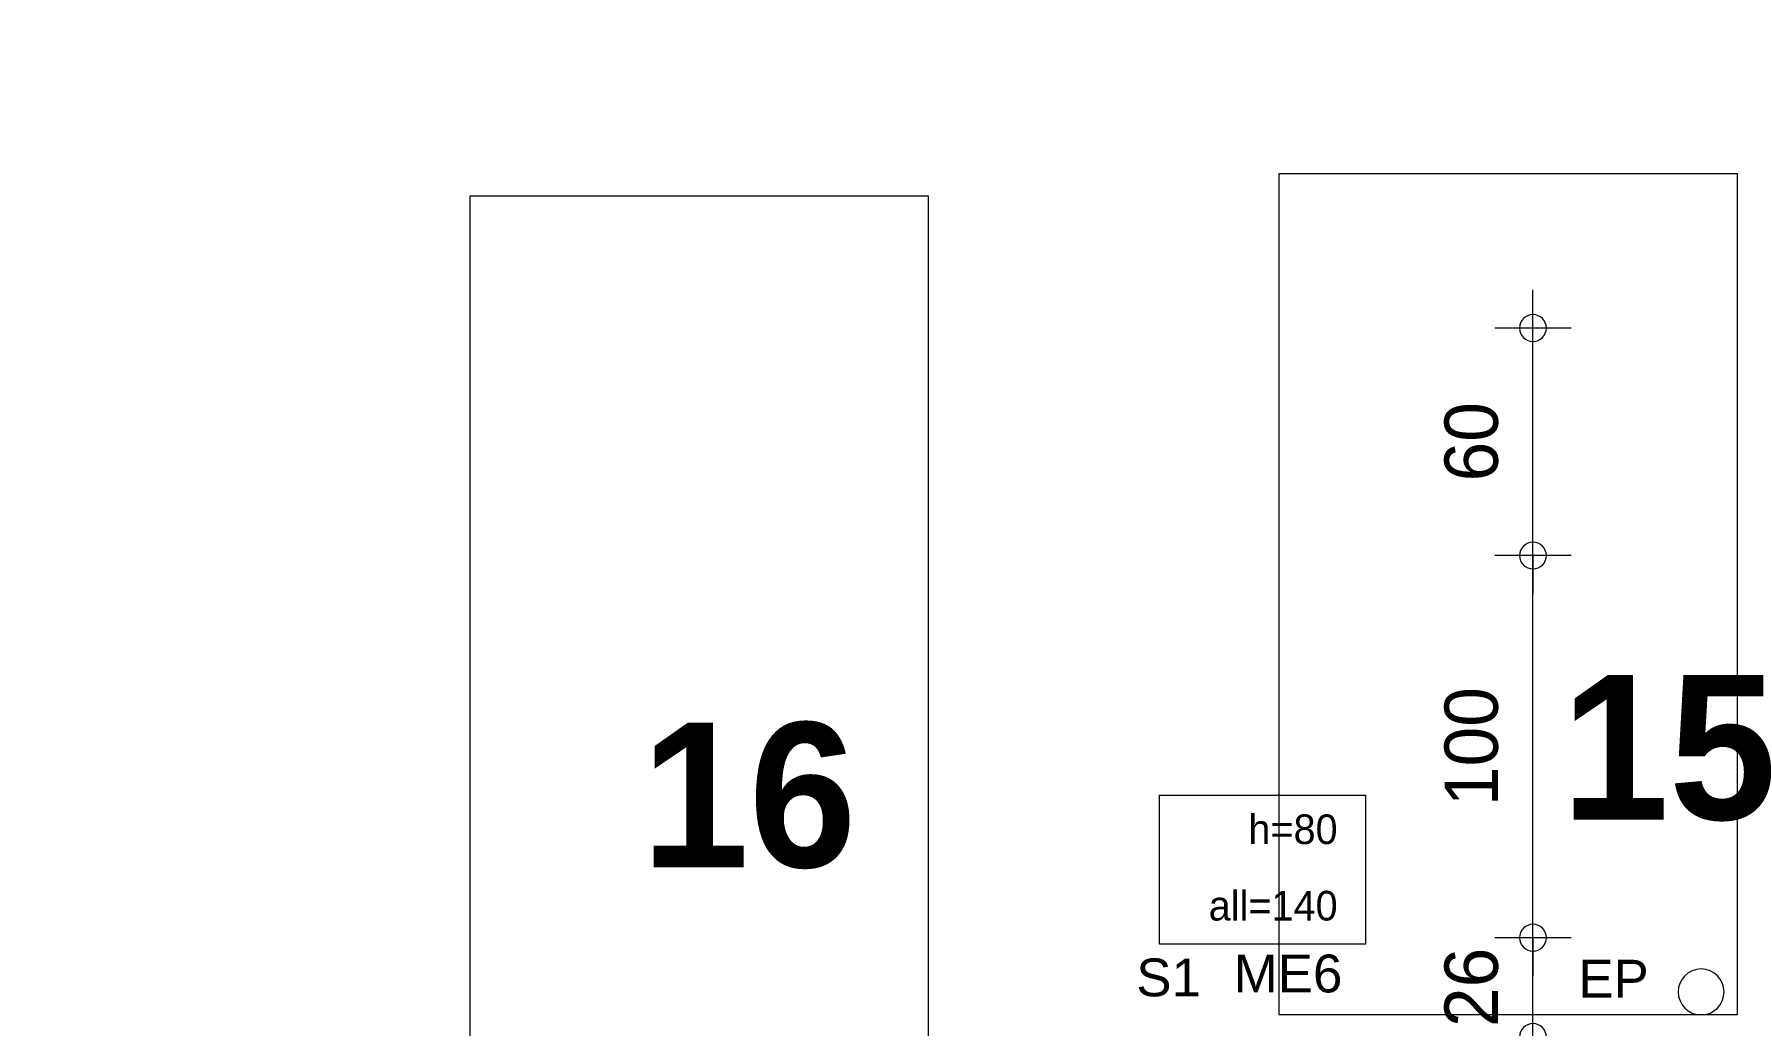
# Model space of a CAD drawing. Header units: metres. Extents: x -30.4 to 29.6, y -50.6 to 0.4.
# Drawn here: x -26.899 to -22.44, y -22.442 to -19.846 of the extents above; entities that cross this region are included whole.
import ezdxf
from ezdxf.enums import TextEntityAlignment as Align
from ezdxf.lldxf.tags import DXFTag

# ---------------------------------------------------------------- set-up
doc = ezdxf.new("R2010")
doc.units = ezdxf.units.M
doc.header["$MEASUREMENT"] = 0
doc.layers.add('Calque commun', color=7, linetype='Continuous')
doc.layers.add('Textes', color=7, linetype='Continuous')
doc.styles.add('Arial4', font='arial.ttf', dxfattribs={"height": 0.098961})
doc.styles.add('Century Gothic', font='GOTHIC.TTF', dxfattribs={"height": 0.139636})
doc.styles.add('Century Gothic2', font='GOTHICB.TTF', dxfattribs={"height": 0.378481})
doc.styles.add('Century Gothic7', font='GOTHIC.TTF', dxfattribs={"height": 0.077575})
tags = doc.linetypes.add('HIDDEN', pattern=[0.375, 0.25, -0.125]).pattern_tags.tags
tags[6:7] = [DXFTag(74, 4), DXFTag(75, 0), DXFTag(340, '0'), DXFTag(46, 1.0), DXFTag(50, 0.0), DXFTag(44, 0.0), DXFTag(45, 0.0)]
tags[4:5] = [DXFTag(74, 4), DXFTag(75, 0), DXFTag(340, '0'), DXFTag(46, 1.0), DXFTag(50, 0.0), DXFTag(44, 0.0), DXFTag(45, 0.0)]

# ---------------------------------------------------------------- blocks, each defined once
blk = doc.blocks.new('120x220')
at = {"layer": 'Calque commun', "color": 7, "linetype": 'HIDDEN', "lineweight": 9}
mesh = blk.add_polyface(dxfattribs=at)
corners = [(0, 2.2), (0, 0), (1.2, 0), (1.2, 2.2)]
mesh.append_faces([[corners[k] for k in face] for face in [(0, 1, 2, 3)]], dxfattribs={"color": 7})
blk = doc.blocks.new('new263')
at = {"layer": 'Calque commun', "color": 5, "linetype": 'Continuous', "lineweight": 9}
blk.add_arc((0, 0), 0.5, 0, 359.99941, dxfattribs=at)
blk = doc.blocks.new('new264')
at = {"layer": 'Calque commun', "color": 5, "linetype": 'Continuous', "lineweight": 9}
blk.add_arc((0, 0), 0.5, 0, 359.99941, dxfattribs=at)
blk = doc.blocks.new('DimLine38893')
at = {"layer": 'Calque commun', "color": 5, "linetype": 'Continuous', "lineweight": 9}
for p, q in [((-22.9765, -22.2107), (-22.9765, -22.1107)), ((-22.8765, -22.2107), (-23.0765, -22.2107)), ((-22.9765, -22.4706), (-22.9765, -22.2107)), ((-22.8765, -22.4706), (-23.0765, -22.4706)), ((-22.9765, -22.4706), (-22.9765, -22.5706))]:
    blk.add_line(p, q, dxfattribs=at)
at = {"layer": 'Calque commun', "color": 5, "linetype": 'Continuous', "lineweight": 9, "xscale": 0.07000000029802322, "yscale": 0.07000000029802322, "zscale": 0.07000000029802322, "rotation": 90}
for name, p in [('new264', (-22.9765, -22.2107)), ('new263', (-22.9765, -22.4706))]:
    blk.add_blockref(name, p, dxfattribs=at)
at = {"layer": 'Calque commun', "color": 5, "linetype": 'Continuous', "lineweight": 9, "style": 'Century Gothic'}
blk.add_text('26', height=0.13964, rotation=90, dxfattribs=at).set_placement((-23.0265, -22.3407), align=Align.BOTTOM_CENTER)
blk = doc.blocks.new('new265')
at = {"layer": 'Calque commun', "color": 5, "linetype": 'Continuous', "lineweight": 9}
blk.add_arc((0, 0), 0.5, 0, 359.99941, dxfattribs=at)
blk = doc.blocks.new('new266')
at = {"layer": 'Calque commun', "color": 5, "linetype": 'Continuous', "lineweight": 9}
blk.add_arc((0, 0), 0.5, 0, 359.99941, dxfattribs=at)
blk = doc.blocks.new('DimLine38901')
at = {"layer": 'Calque commun', "color": 5, "linetype": 'Continuous', "lineweight": 9}
for p, q in [((-22.9765, -21.2107), (-22.9765, -21.1107)), ((-22.8765, -21.2107), (-23.0765, -21.2107)), ((-22.9765, -22.2107), (-22.9765, -21.2107)), ((-22.8765, -22.2107), (-23.0765, -22.2107)), ((-22.9765, -22.2107), (-22.9765, -22.3107))]:
    blk.add_line(p, q, dxfattribs=at)
at = {"layer": 'Calque commun', "color": 5, "linetype": 'Continuous', "lineweight": 9, "xscale": 0.07000000029802322, "yscale": 0.07000000029802322, "zscale": 0.07000000029802322, "rotation": 90}
for name, p in [('new266', (-22.9765, -21.2107)), ('new265', (-22.9765, -22.2107))]:
    blk.add_blockref(name, p, dxfattribs=at)
at = {"layer": 'Calque commun', "color": 5, "linetype": 'Continuous', "lineweight": 9, "style": 'Century Gothic'}
blk.add_text('100', height=0.13964, rotation=90, dxfattribs=at).set_placement((-23.0265, -21.7107), align=Align.BOTTOM_CENTER)
blk = doc.blocks.new('new267')
at = {"layer": 'Calque commun', "color": 5, "linetype": 'Continuous', "lineweight": 9}
blk.add_arc((0, 0), 0.5, 0, 359.99941, dxfattribs=at)
blk = doc.blocks.new('new268')
at = {"layer": 'Calque commun', "color": 5, "linetype": 'Continuous', "lineweight": 9}
blk.add_arc((0, 0), 0.5, 0, 359.99941, dxfattribs=at)
blk = doc.blocks.new('DimLine38909')
at = {"layer": 'Calque commun', "color": 5, "linetype": 'Continuous', "lineweight": 9}
for p, q in [((-22.9765, -20.6153), (-22.9765, -20.5153)), ((-22.8765, -20.6153), (-23.0765, -20.6153)), ((-22.9765, -21.2107), (-22.9765, -20.6153)), ((-22.8765, -21.2107), (-23.0765, -21.2107)), ((-22.9765, -21.2107), (-22.9765, -21.3107))]:
    blk.add_line(p, q, dxfattribs=at)
at = {"layer": 'Calque commun', "color": 5, "linetype": 'Continuous', "lineweight": 9, "xscale": 0.07000000029802322, "yscale": 0.07000000029802322, "zscale": 0.07000000029802322, "rotation": 90}
for name, p in [('new268', (-22.9765, -20.6153)), ('new267', (-22.9765, -21.2107))]:
    blk.add_blockref(name, p, dxfattribs=at)
at = {"layer": 'Calque commun', "color": 5, "linetype": 'Continuous', "lineweight": 9, "style": 'Century Gothic'}
blk.add_text('60', height=0.13964, rotation=90, dxfattribs=at).set_placement((-23.0265, -20.913), align=Align.BOTTOM_CENTER)

msp = doc.modelspace()

# ---------------------------------------------------------------- linework, layer by layer
at = {"layer": 'Calque commun', "color": 11, "linetype": 'Continuous', "lineweight": 18}
msp.add_arc((-22.5365, -22.3525), 0.06, 90, 89.9994, dxfattribs=at)

# ---------------------------------------------------------------- block references
at = {"layer": 'Calque commun', "color": 0, "linetype": 'ByBlock', "lineweight": -2}
for p in [(-23.6416, -22.4115), (-25.7588, -22.4706)]:
    msp.add_blockref('120x220', p, dxfattribs=at)
at = {"layer": 'Calque commun', "color": 5, "linetype": 'Continuous', "lineweight": 9}
for name in ['DimLine38909', 'DimLine38901', 'DimLine38893']:
    msp.add_blockref(name, (0, 0), dxfattribs=at)

# ---------------------------------------------------------------- texts
at = {"layer": 'Calque commun', "color": 5, "linetype": 'ByBlock', "lineweight": -2, "insert": (-23.4877, -21.8881), "char_height": 0.07758, "attachment_point": 3, "line_spacing_factor": 1.546883, "style": 'Century Gothic7'}
msp.add_mtext('h=80\\Pall=140', dxfattribs=at)
at = {"layer": 'Textes', "color": 5, "linetype": 'ByBlock', "lineweight": -2}
for s, height, style, p in [('15', 0.37848, 'Century Gothic2', (-22.9021, -22.015)), ('EP', 0.09896, 'Arial4', (-22.858, -22.3971))]:
    msp.add_text(s, height=height, dxfattribs=dict(at, style=style)).set_placement(p, align=Align.BOTTOM_LEFT)
for s, height, style, p in [('16', 0.37848, 'Century Gothic2', (-24.7469, -22.1398)), ('S1', 0.09896, 'Arial4', (-23.8456, -22.3938)), ('ME6', 0.09896, 'Arial4', (-23.4754, -22.3836))]:
    msp.add_text(s, height=height, dxfattribs=dict(at, style=style)).set_placement(p, align=Align.BOTTOM_RIGHT)

# ---------------------------------------------------------------- meshes
at = {"layer": 'Calque commun', "color": 7, "linetype": 'Continuous', "lineweight": 9}
mesh = msp.add_polyface(dxfattribs=at)
corners = [(29.6021, -8.6275), (-30.3979, -8.6275), (-30.3979, -50.6275), (29.6021, -50.6275)]
mesh.append_faces([[corners[k] for k in face] for face in [(0, 1, 2, 3)]], dxfattribs={"color": 7})
at = {"layer": 'Calque commun', "color": 11, "linetype": 'Continuous', "lineweight": 18}
mesh = msp.add_polyface(dxfattribs=at)
corners = [(-23.9535, -21.8373), (-23.4151, -21.8373), (-23.4151, -22.228), (-23.9535, -22.228)]
mesh.append_faces([[corners[k] for k in face] for face in [(0, 1, 2, 3)]], dxfattribs={"color": 11})

doc.saveas('drawing.dxf')
